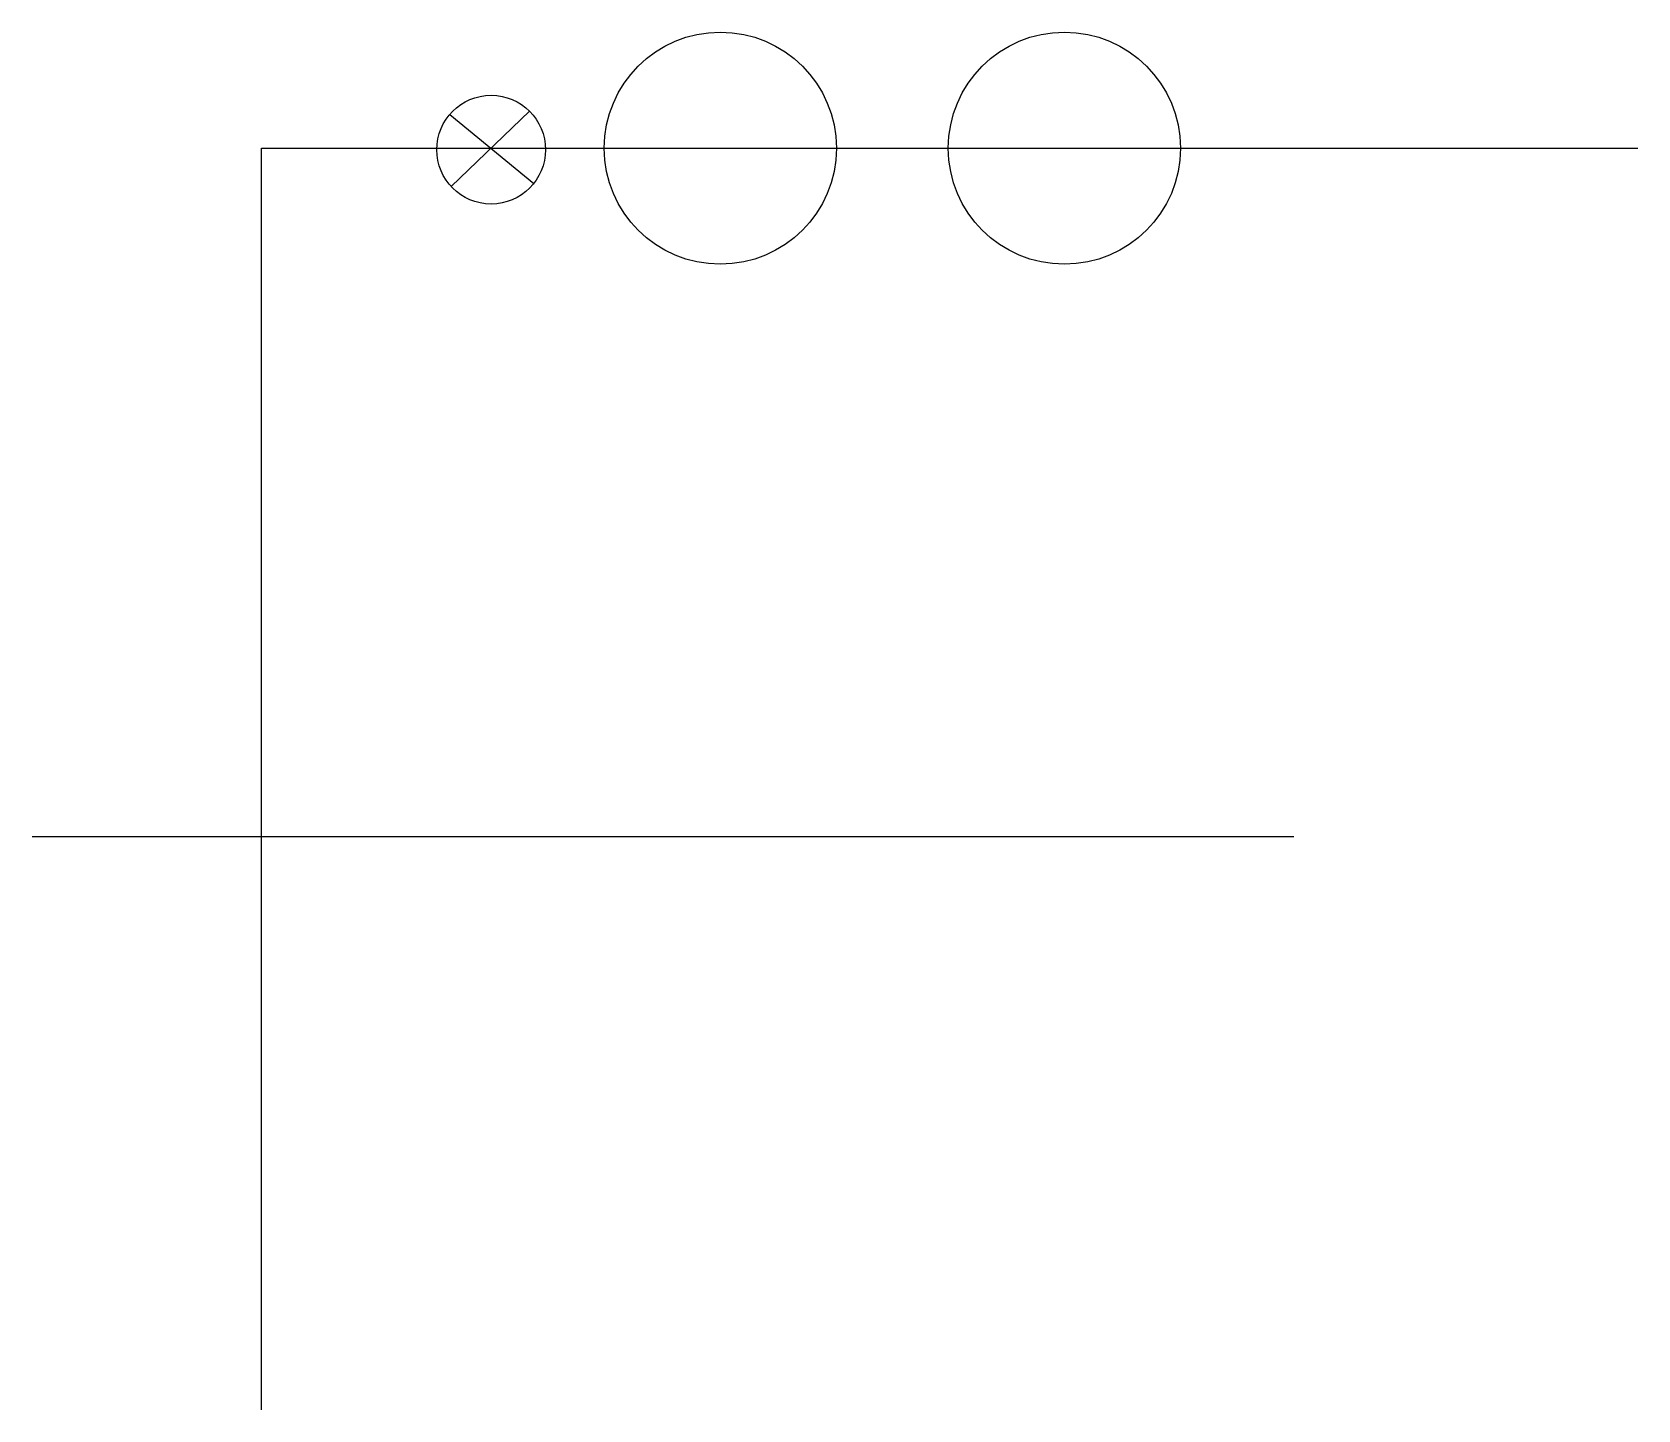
# Model space of a CAD drawing. Header units: millimetres. Extents: x -32864 to 44414, y -51818 to 3927.
# Drawn here: x -7000 to -5600, y -49500 to -48299 of the extents above; entities that cross this region are included whole.
import ezdxf

# ---------------------------------------------------------------- set-up
doc = ezdxf.new("R2010")
doc.units = ezdxf.units.MM
doc.header["$MEASUREMENT"] = 0
doc.layers.add('ColdWater', color=5, linetype='Continuous', lineweight=25, true_color=0x0000ff)
doc.layers.add('elements', color=4, linetype='Continuous', lineweight=25, true_color=0x00ffff)

# ---------------------------------------------------------------- blocks, each defined once
blk = doc.blocks.new('WaterGate')
at = {"layer": 'ColdWater'}
for p, q in [((-35.8, 29.5), (37.3, -30.8)), ((-34.7, -33.4), (33.6, 32.3))]:
    blk.add_line(p, q, dxfattribs=at)
blk.add_circle((0.2, -1.3), 47.4, dxfattribs=at)
blk = doc.blocks.new('WaterDevice')
at = {"layer": 'ColdWater'}
blk.add_circle((0, 0), 101.2, dxfattribs=at)

msp = doc.modelspace()

# ---------------------------------------------------------------- linework, layer by layer
at = {"layer": 'ColdWater'}
for p, q in [((-6800, -49500), (-6800, -48400)), ((-6800, -48400), (-6600, -48400)), ((-6600, -48400), (-6400, -48400)), ((-6400, -48400), (-6100, -48400)), ((-6100, -48400), (-5600, -48400))]:
    msp.add_line(p, q, dxfattribs=at)
at = {"layer": 'elements'}
msp.add_line((-7000, -49000), (-5900, -49000), dxfattribs=at)

# ---------------------------------------------------------------- block references
at = {"layer": 'ColdWater'}
for name, p in [('WaterDevice', (-6400, -48400)), ('WaterDevice', (-6100, -48400)), ('WaterGate', (-6600, -48400))]:
    msp.add_blockref(name, p, dxfattribs=at)

doc.saveas('drawing.dxf')
